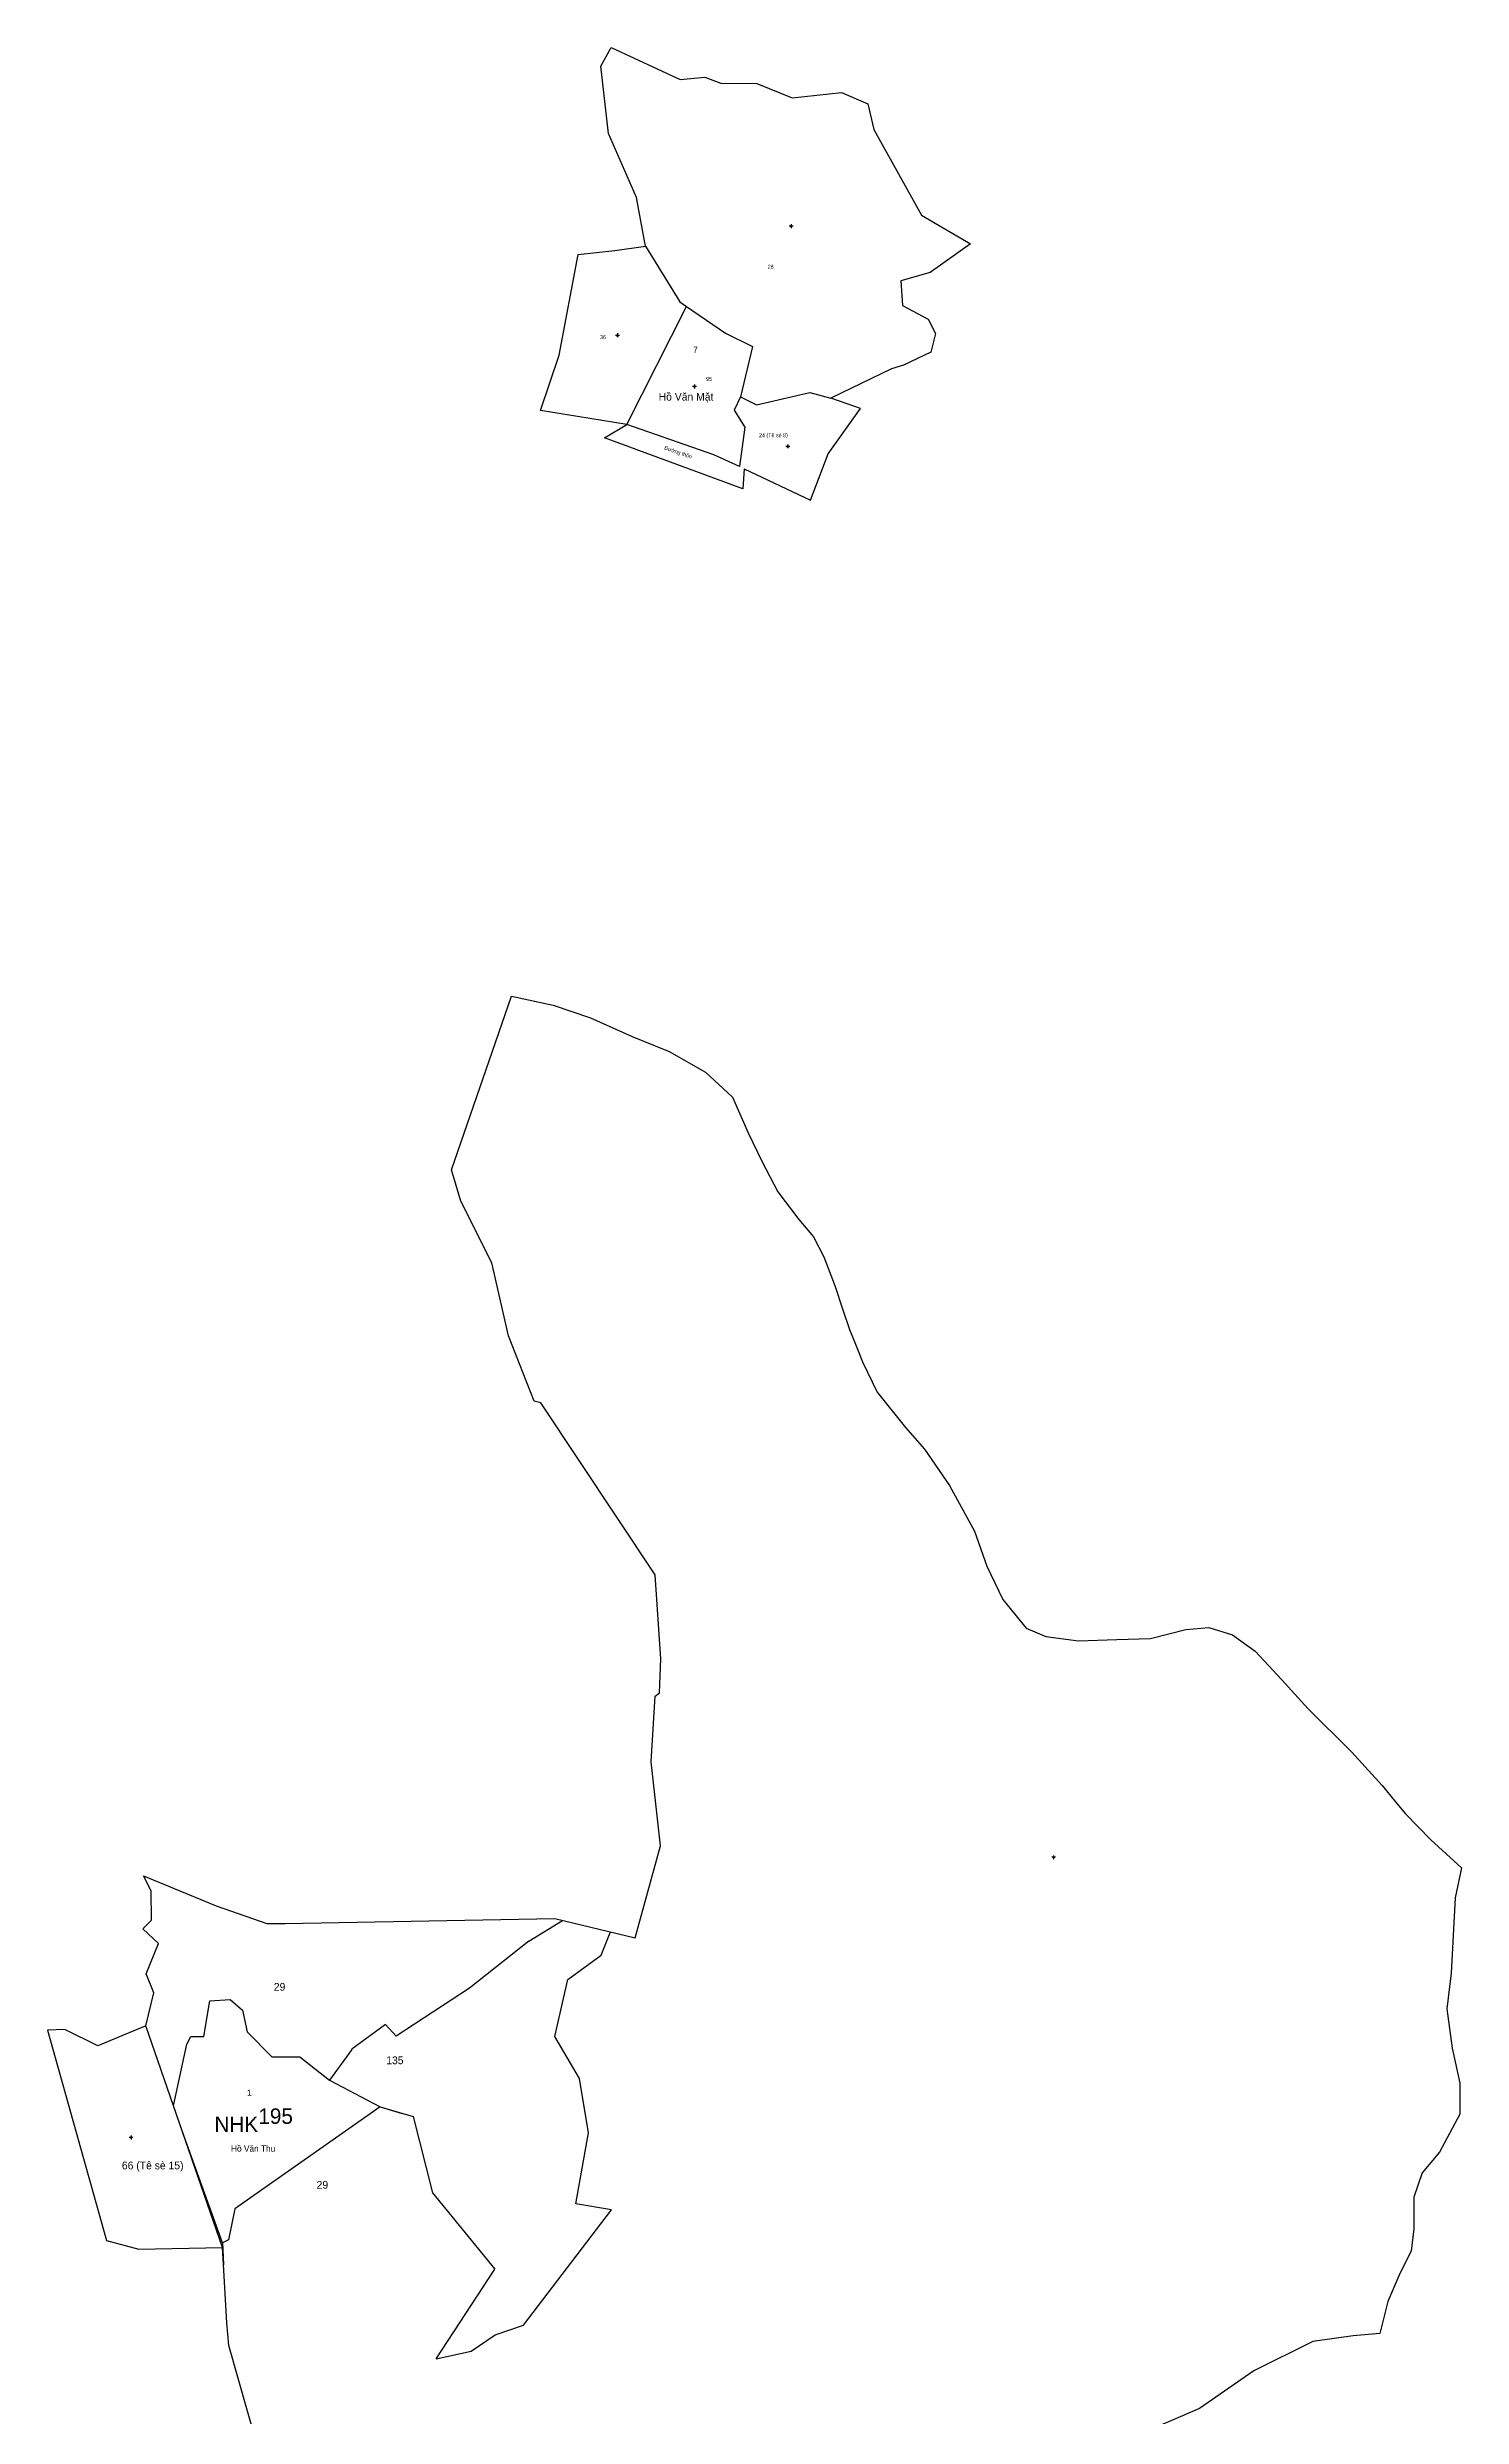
# Model space of a CAD drawing. Extents: x 549296 to 555555, y 1816545 to 1819816.
# Drawn here: x 550507 to 551419, y 1818288 to 1819816 of the extents above; entities that cross this region are included whole.
import ezdxf

# ---------------------------------------------------------------- set-up
doc = ezdxf.new("R2010")
doc.units = 0
for name, color, linetype in [('Level 10', 7, 'Continuous'), ('Level 11', 7, 'Continuous'), ('Level 12', 7, 'Continuous'), ('Level 13', 7, 'Continuous'), ('Level 14', 7, 'Continuous'), ('Level 20', 7, 'Continuous'), ('Level 22', 7, 'Continuous')]:
    doc.layers.add(name, color=color, linetype=linetype)

msp = doc.modelspace()

# ---------------------------------------------------------------- linework, layer by layer
at = {"layer": 'Level 10'}
for points in [[(550954.2, 1819590.6), (550950, 1819582), (550957, 1819571), (550953.6, 1819545.6), (550936.9, 1819553.2), (550880.9, 1819572.7), (550919.4, 1819648.8)], [(550620, 1818400), (550620.7, 1818386), (550620.7, 1818385.7)]]:
    msp.add_lwpolyline(points, dxfattribs=at)
msp.add_lwpolyline([(550625, 1818557), (550633, 1818550), (550636, 1818536), (550652, 1818520), (550670, 1818520), (550689.1, 1818505), (550721.8, 1818487.8), (550628, 1818422), (550624, 1818402), (550620, 1818400), (550595.4, 1818468.5), (550588.5, 1818488.4), (550597, 1818528.2), (550599.7, 1818533), (550608, 1818533), (550612, 1818556)], close=True, dxfattribs=at)
at = {"layer": 'Level 11'}
for p, q in [((550986.2, 1819700.6), (550985.6, 1819700.6)), ((550986.8, 1819701.2), (550986.2, 1819700.6)), ((550986.2, 1819700.6), (550986.8, 1819700)), ((550986.8, 1819701.9), (550986.8, 1819701.2)), ((550987.4, 1819700.6), (550986.8, 1819701.2)), ((550986.8, 1819700), (550987.4, 1819700.6)), ((550986.8, 1819700), (550986.8, 1819699.4)), ((550988.1, 1819700.6), (550987.4, 1819700.6)), ((550874.2, 1819630.2), (550873.6, 1819630.2)), ((550874.9, 1819630.9), (550874.2, 1819630.2)), ((550874.2, 1819630.2), (550874.9, 1819629.6)), ((550874.9, 1819631.5), (550874.9, 1819630.9)), ((550875.5, 1819630.2), (550874.9, 1819630.9)), ((550874.9, 1819629.6), (550875.5, 1819630.2)), ((550874.9, 1819629.6), (550874.9, 1819629)), ((550876.1, 1819630.2), (550875.5, 1819630.2)), ((550923.9, 1819597.2), (550923.3, 1819597.2)), ((550924.5, 1819597.8), (550923.9, 1819597.2)), ((550923.9, 1819597.2), (550924.5, 1819596.6)), ((550924.5, 1819598.4), (550924.5, 1819597.8)), ((550925.1, 1819597.2), (550924.5, 1819597.8)), ((550924.5, 1819596.6), (550925.1, 1819597.2)), ((550924.5, 1819596.6), (550924.5, 1819595.9)), ((550925.8, 1819597.2), (550925.1, 1819597.2)), ((550984.1, 1819558.6), (550983.5, 1819558.6)), ((550984.8, 1819559.3), (550984.1, 1819558.6)), ((550984.1, 1819558.6), (550984.8, 1819558)), ((550984.8, 1819559.9), (550984.8, 1819559.3)), ((550985.4, 1819558.6), (550984.8, 1819559.3)), ((550984.8, 1819558), (550985.4, 1819558.6)), ((550984.8, 1819558), (550984.8, 1819557.4)), ((550986, 1819558.6), (550985.4, 1819558.6)), ((551155.5, 1818648.7), (551154.9, 1818648.7)), ((551156.1, 1818649.3), (551155.5, 1818648.7)), ((551155.5, 1818648.7), (551156.1, 1818648.1)), ((551156.1, 1818649.9), (551156.1, 1818649.3)), ((551156.7, 1818648.7), (551156.1, 1818649.3)), ((551156.1, 1818648.1), (551156.7, 1818648.7)), ((551156.1, 1818648.1), (551156.1, 1818647.4)), ((551157.4, 1818648.7), (551156.7, 1818648.7)), ((550560.5, 1818467.9), (550559.8, 1818467.9)), ((550561.1, 1818468.5), (550560.5, 1818467.9)), ((550560.5, 1818467.9), (550561.1, 1818467.3)), ((550561.1, 1818469.2), (550561.1, 1818468.5)), ((550561.7, 1818467.9), (550561.1, 1818468.5)), ((550561.1, 1818467.3), (550561.7, 1818467.9)), ((550561.1, 1818467.3), (550561.1, 1818466.7)), ((550562.3, 1818467.9), (550561.7, 1818467.9))]:
    msp.add_line(p, q, dxfattribs=at)
for centre in [(550986.8, 1819700.6), (550874.9, 1819630.2), (550924.5, 1819597.2), (550984.8, 1819558.6), (551156.1, 1818648.7), (550561.1, 1818467.9)]:
    msp.add_circle(centre, 0.15, dxfattribs=at)
at = {"layer": 'Level 20'}
for p, q in [((550817.6, 1818594.6), (550839.4, 1818607.9)), ((550864.3, 1818585.5), (550870.4, 1818600.5)), ((550817.6, 1818594.6), (550779.3, 1818564.2)), ((550842.9, 1818569.8), (550864.3, 1818585.5)), ((550834.4, 1818533), (550842.9, 1818569.8)), ((550779.3, 1818564.2), (550732.2, 1818533.2)), ((550725.2, 1818540.9), (550703.6, 1818524.8)), ((550732.2, 1818533.2), (550725.2, 1818540.9)), ((550850.3, 1818505.9), (550834.4, 1818533)), ((550856.2, 1818470.9), (550850.3, 1818505.9)), ((550721.8, 1818487.8), (550743.1, 1818481.4)), ((550743.1, 1818481.4), (550755.5, 1818432.2)), ((550847.9, 1818425.2), (550856.2, 1818470.9)), ((550755.5, 1818432.2), (550795.7, 1818383.1)), ((550814.2, 1818346.9), (550870.9, 1818421.3)), ((550870.9, 1818421.3), (550847.9, 1818425.2)), ((550758, 1818325.2), (550795.7, 1818383.1)), ((550780.5, 1818330.1), (550795.9, 1818340.7)), ((550795.9, 1818340.7), (550814.2, 1818346.9)), ((550758, 1818325.2), (550780.5, 1818330.1))]:
    msp.add_line(p, q, dxfattribs=at)
for points in [[(550892.9, 1819687.8), (550887.1, 1819719), (550869.1, 1819760.3), (550864, 1819803.9), (550870.8, 1819815.9), (550915.2, 1819795.3), (550931.2, 1819796.6), (550941.5, 1819792.9), (550964.6, 1819792.6), (550987.4, 1819783.4), (551019.4, 1819786.9), (551036.2, 1819779.6), (551040.1, 1819762.9), (551070.8, 1819707.8), (551102.6, 1819689.3), (551076.5, 1819670.8), (551057.6, 1819665.3), (551058.7, 1819649.5), (551075.1, 1819640.7), (551079.9, 1819631.4), (551077, 1819619.4), (551059.2, 1819611), (551051.6, 1819608.6), (551012.5, 1819589.6)], [(550880.9, 1819572.7), (550825.2, 1819581.8), (550837.3, 1819617.5), (550849.4, 1819682.3), (550873.2, 1819685), (550892.9, 1819687.8)], [(550892.9, 1819687.8), (550915.1, 1819651.8), (550919.4, 1819648.8), (550944.4, 1819631.7), (550961.9, 1819623), (550954.2, 1819590.6), (550964.5, 1819585.3), (550998.9, 1819593.4), (551012.5, 1819589.6)], [(550956.6, 1819544.2), (550999.4, 1819523.9), (551010.7, 1819553.7), (551031.6, 1819583), (551012.5, 1819589.6)], [(550568.7, 1818602.5), (550574.3, 1818608.1), (550574.1, 1818626.9), (550569.2, 1818636.6), (550616, 1818617.4), (550648.7, 1818605.9), (550651.8, 1818605.9), (550660.5, 1818605.9), (550834.5, 1818609.1), (550886.2, 1818596.7), (550902.6, 1818656), (550896.6, 1818710.3), (550899.2, 1818752.6), (550902, 1818754.7), (550902.7, 1818776.7), (550899.1, 1818830.7), (550825.3, 1818941.8), (550821.1, 1818942.8), (550804.5, 1818985), (550793.8, 1819032), (550773.9, 1819071.7), (550767.7, 1819091.9), (550806.4, 1819204.1), (550833.4, 1819198.1), (550857.5, 1819190), (550884.4, 1819178), (550908.2, 1819168.4), (550931.6, 1819154.9), (550949.1, 1819138.8), (550959.1, 1819115.9), (550968.1, 1819097.1), (550978.3, 1819077.8), (550991.7, 1819059.9), (551001.2, 1819048.8), (551008, 1819036), (551015.2, 1819016.7), (551019.8, 1819002.9), (551024.4, 1818989.1), (551028.7, 1818978.6), (551032.9, 1818968.1), (551042.4, 1818948.6), (551060.6, 1818925.8), (551072.8, 1818911.9), (551088.9, 1818888.5), (551105, 1818859), (551113.1, 1818836.3), (551123.4, 1818814.9), (551138.3, 1818796.5), (551151.1, 1818791.1), (551172.2, 1818788.2), (551196.8, 1818789.1), (551218.5, 1818789.7), (551241.4, 1818795.6), (551256.2, 1818796.8), (551271.5, 1818792.1), (551286.2, 1818781.6), (551303.2, 1818763.1), (551320.1, 1818744.7), (551348.2, 1818716.6), (551367.9, 1818695), (551376.3, 1818684.7), (551383, 1818676.7), (551399.3, 1818659.8), (551419.2, 1818641.8), (551415.1, 1818622.5), (551412.6, 1818573.8), (551409.8, 1818550.8), (551413.2, 1818525.6), (551418, 1818502.9), (551418.1, 1818483), (551404.9, 1818458.4), (551393.8, 1818445.2), (551388.5, 1818429.4), (551388.4, 1818409), (551386.6, 1818394.7), (551379.5, 1818380.2), (551371.6, 1818362.1), (551366.6, 1818341.6), (551349.4, 1818340), (551323.2, 1818336.3), (551285.3, 1818317.4), (551250.3, 1818293.2), (551193.2, 1818268.7)], [(550642.5, 1818269.4), (550624.1, 1818333.7), (550622.8, 1818348.4), (550620.7, 1818386), (550620, 1818397), (550570.7, 1818539.9), (550575.9, 1818561.2), (550570.8, 1818573.4), (550578.8, 1818593.1), (550568.7, 1818602.5)], [(550703.5, 1818524.7), (550689.1, 1818505), (550721.8, 1818487.8), (550736, 1818483.5)]]:
    msp.add_lwpolyline(points, dxfattribs=at)
msp.add_lwpolyline([(550507.2, 1818537.1), (550545.3, 1818401.5), (550566.1, 1818395.9), (550620, 1818397), (550570.7, 1818539.9), (550539.7, 1818527.1), (550518.4, 1818537.6)], close=True, dxfattribs=at)
at = {"layer": 'Level 22'}
msp.add_lwpolyline([(550956.6, 1819544.2), (550955.7, 1819531.2), (550866.4, 1819564.1), (550880.9, 1819572.7)], dxfattribs=at)

# ---------------------------------------------------------------- texts
at = {"layer": 'Level 11'}
for s, height, p in [('Hồ Văn Mặt', 5, (550901.4, 1819588.1)), ('Hồ Văn Thu', 4, (550625.6, 1818458.8))]:
    msp.add_text(s, height=height, dxfattribs=at).set_placement(p)
msp.add_text('Đường thôn', height=2.5, rotation=340.8326, dxfattribs=at).set_placement((550904.8, 1819556.7))
at = {"layer": 'Level 12'}
for s, p in [('7', (550923.6, 1819618.8)), ('1', (550635.9, 1818494.8))]:
    msp.add_text(s, height=4, dxfattribs=at).set_placement(p)
at = {"layer": 'Level 13'}
msp.add_text('NHK', height=10, dxfattribs=at).set_placement((550614.9, 1818471.4))
at = {"layer": 'Level 14'}
for s, height, p in [('28', 2.5, (550971.7, 1819673.2)), ('36', 2.5, (550863.6, 1819627.8)), ('95', 2.5, (550932, 1819600.8)), ('24 (Tê sè 8)', 2.5, (550966.1, 1819564.5)), ('29', 5, (550653.2, 1818562.6)), ('135', 5, (550725.7, 1818515.2)), ('195', 10, (550643.2, 1818476.7)), ('66 (Tê sè 15)', 5, (550555.2, 1818447.4)), ('29', 5, (550680.8, 1818434.9))]:
    msp.add_text(s, height=height, dxfattribs=at).set_placement(p)

doc.saveas('drawing.dxf')
